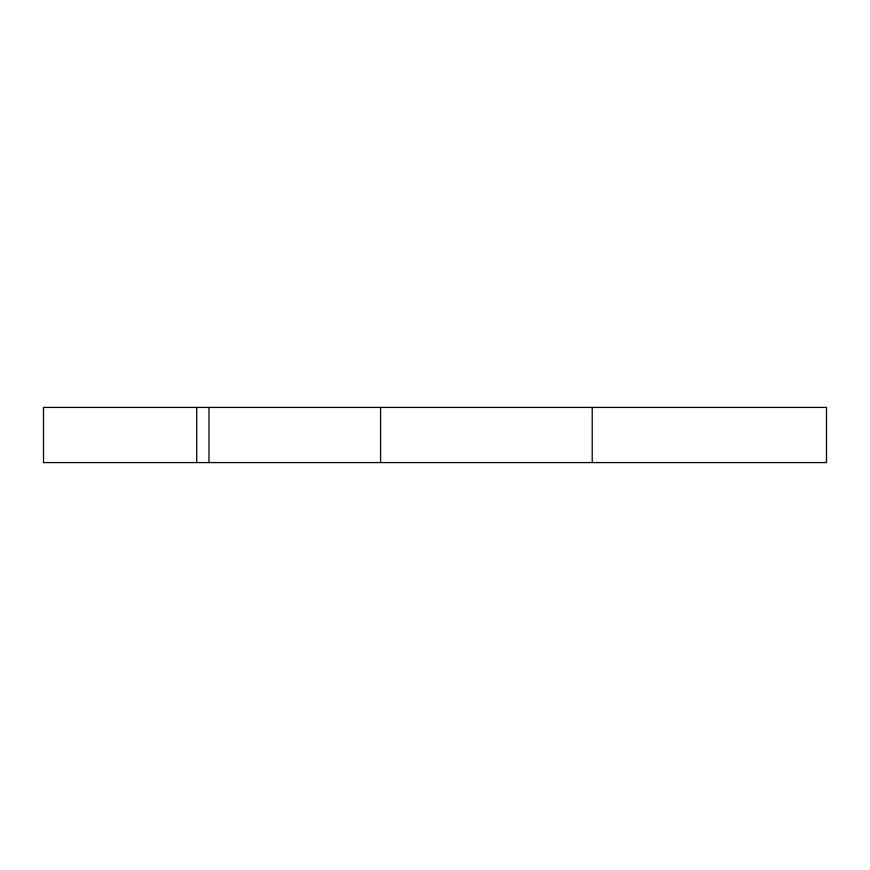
<?xml version="1.0" encoding="UTF-8"?>
<svg xmlns="http://www.w3.org/2000/svg" width="870" height="870" viewBox="0 0 870 870"><rect width="100%" height="100%" fill="white"/><g stroke="black" fill="none" stroke-linecap="round" stroke-linejoin="round"><path stroke-width="1.3" d="M592.22 407.421L592.22 462.579M380.581 407.421L380.581 462.579M208.974 407.421L208.974 462.579M196.718 407.421L196.718 462.579M826.5 407.421L43.5 407.421L43.5 462.579L826.5 462.579L826.5 407.421"/></g></svg>
